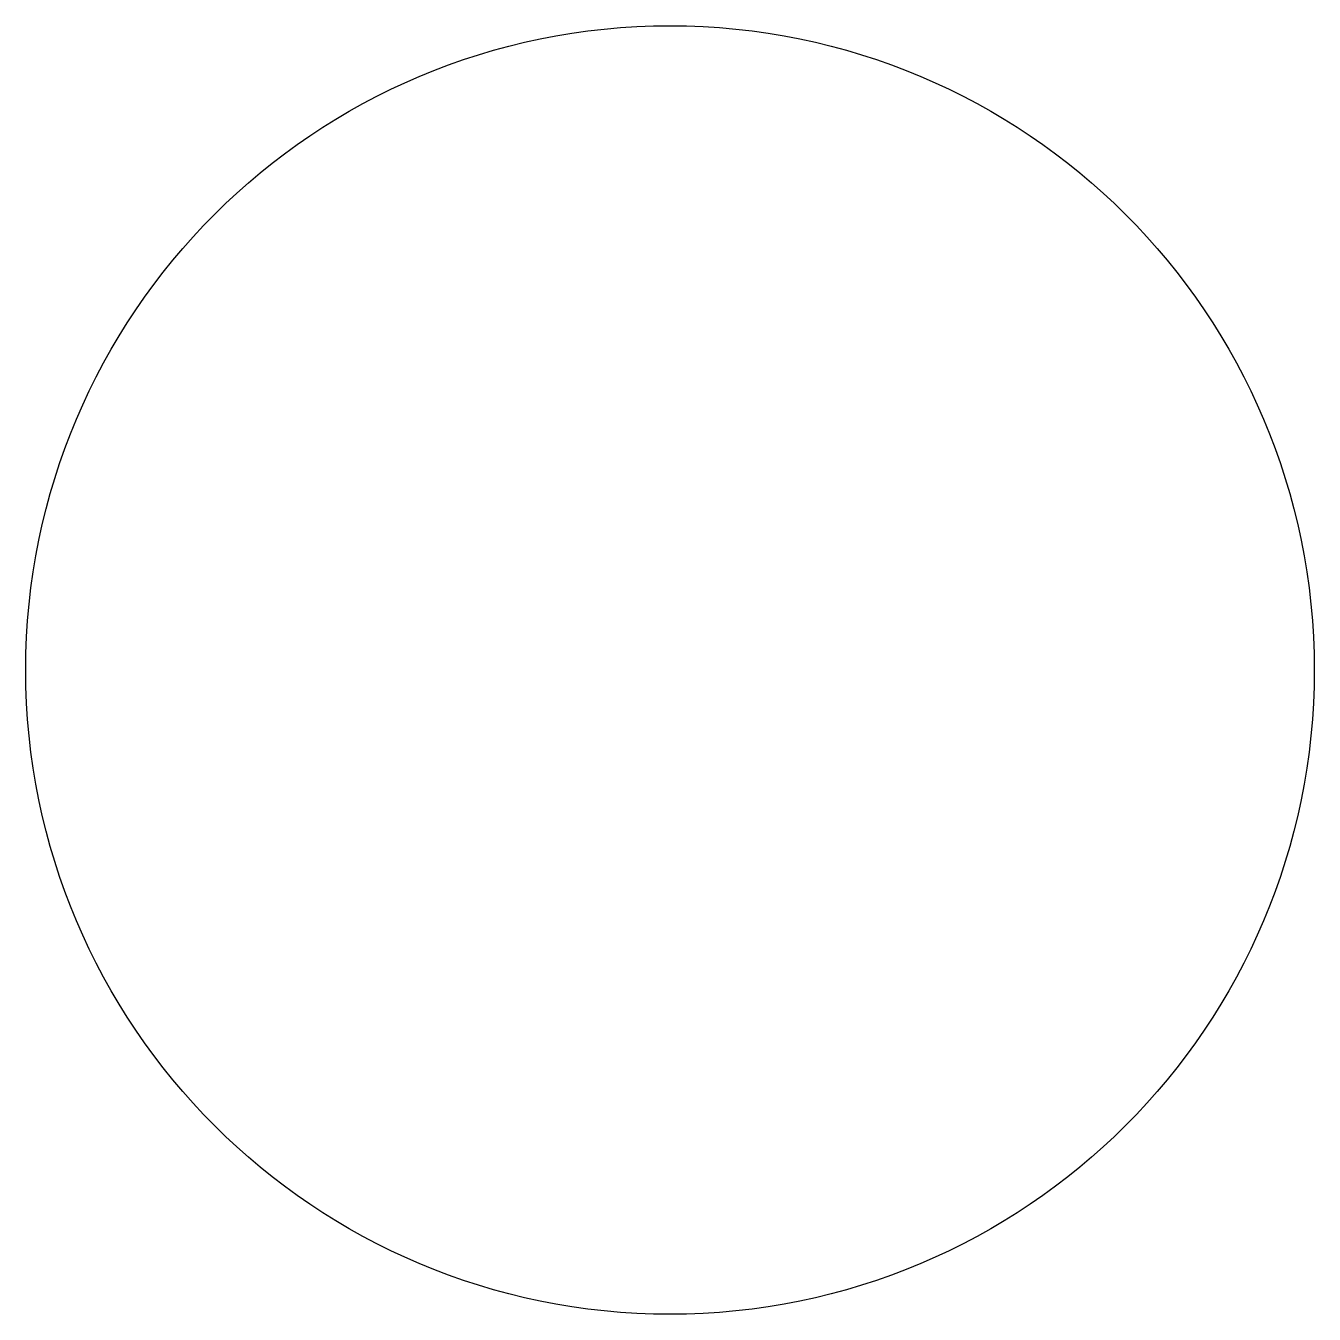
# Model space of a CAD drawing. Header units: millimetres. Extents: x -12 to 12, y -12 to 12.
import ezdxf

# ---------------------------------------------------------------- set-up
doc = ezdxf.new("R2010")
doc.units = ezdxf.units.MM

msp = doc.modelspace()

# ---------------------------------------------------------------- linework, layer by layer
msp.add_ellipse((0, 0), major_axis=(12, 0), ratio=1)

doc.saveas('drawing.dxf')
